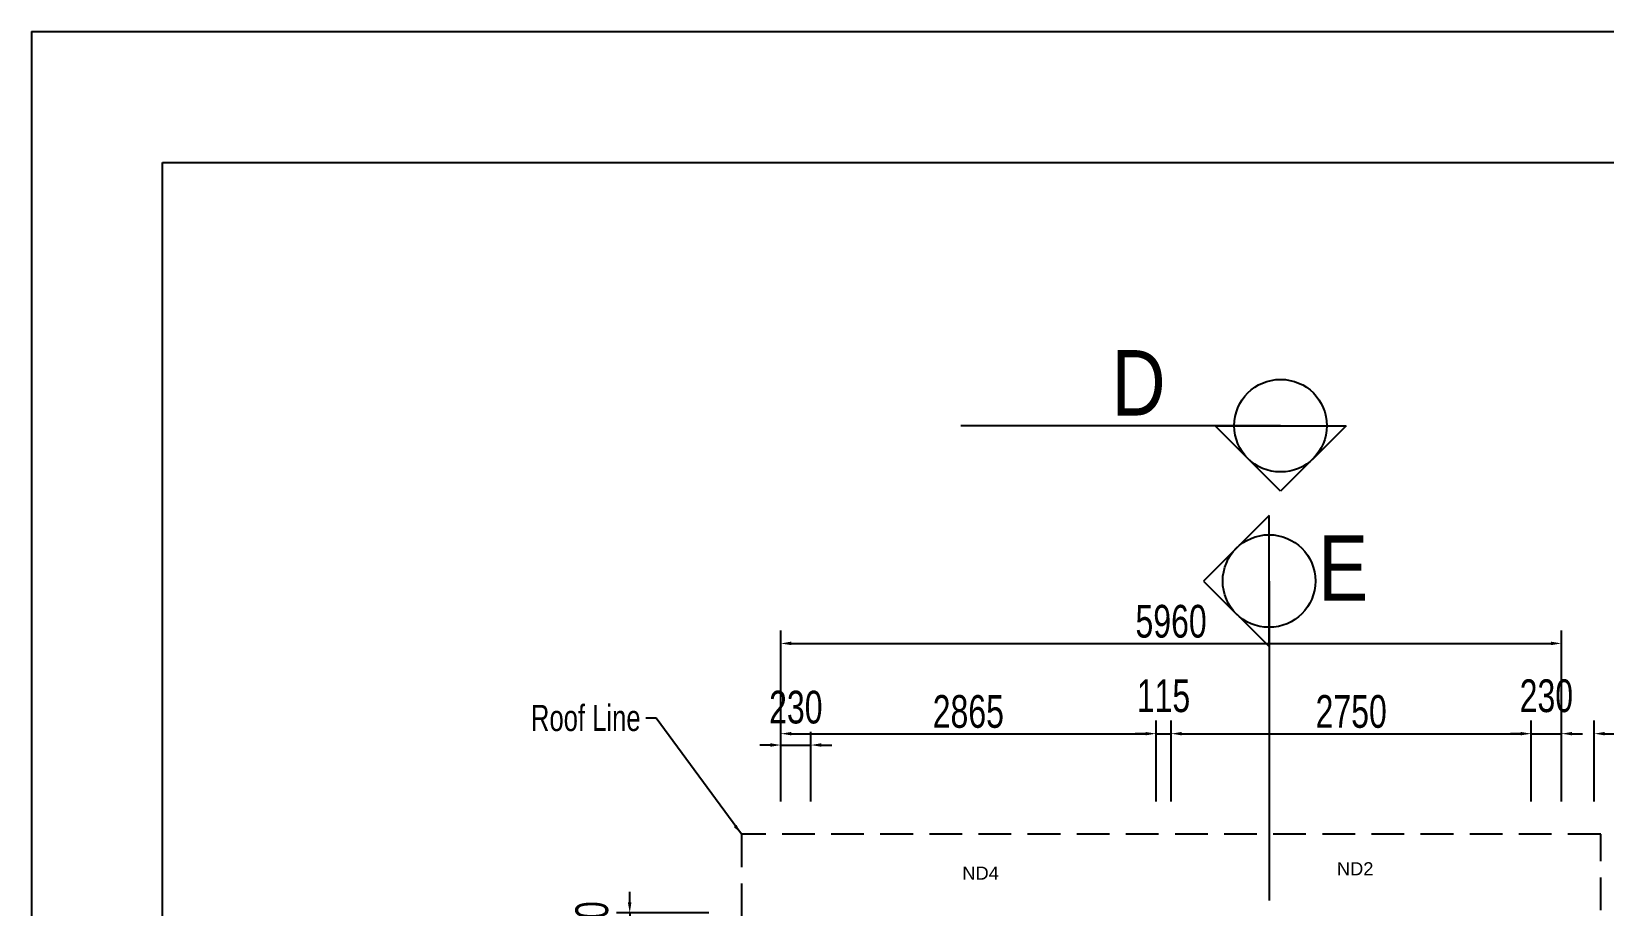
# Model space of a CAD drawing. Header units: millimetres. Extents: x 88 to 42088, y -979 to 29721.
# Drawn here: x 88 to 12091, y 23045 to 29721 of the extents above; entities that cross this region are included whole.
import ezdxf

# ---------------------------------------------------------------- set-up
doc = ezdxf.new("R2010")
doc.units = ezdxf.units.MM
doc.linetypes.add('DASHED', pattern=[0.75, 0.5, -0.25])
for name, color, linetype in [('DIMS', 5, 'Continuous'), ('OUTLINE', 4, 'Continuous'), ('TEXT', 5, 'Continuous')]:
    doc.layers.add(name, color=color, linetype=linetype)
doc.styles.add('AERIAL1-25', font='arial.ttf', dxfattribs={"height": 50})
doc.styles.add('COMPACT', font='arial.ttf', dxfattribs={"width": 0.7})
doc.styles.add('ROMANS', font='romans', dxfattribs={"height": 120})
doc.dimstyles.new('AERIAL1-50', dxfattribs={"dimscale": 100, "dimtxt": 2.5, "dimasz": 0.8, "dimexe": 1, "dimexo": 2.5, "dimgap": 0.4, "dimtad": 1, "dimdec": 0, "dimzin": 0, "dimdsep": 46, "dimtxsty": 'COMPACT', "dimcen": 0.09, "dimadec": 0, "dimazin": 0, "dimtfac": 1, "dimtdec": 1, "dimtmove": 2, "dimatfit": 3, "dimfxl": 1, "dimtolj": 1, "dimtzin": 0, "dimarcsym": 0})

# ---------------------------------------------------------------- blocks, each defined once
blk = doc.blocks.new('*D45')
at = {"layer": 'DEFPOINTS', "color": 0, "transparency": 16777216}
for p in [(11769, 25047), (5809, 23589), (11769, 23589)]:
    blk.add_point(p, dxfattribs=at)
at = {"layer": 'DIMS', "color": 0, "lineweight": -2, "transparency": 16777216}
for p, q in [((5809, 23839), (5809, 25147)), ((11769, 23839), (11769, 25147)), ((5889, 25047), (11689, 25047))]:
    blk.add_line(p, q, dxfattribs=at)
at = {"layer": 'DIMS', "color": 0, "transparency": 16777216}
for points in [[(5889, 25061), (5889, 25034), (5809, 25047)], [(11689, 25061), (11689, 25034), (11769, 25047)]]:
    blk.add_solid(points, dxfattribs=at)
at = {"layer": 'DIMS', "color": 0, "transparency": 16777216, "insert": (8789, 25215), "char_height": 250, "attachment_point": 5, "style": 'COMPACT'}
blk.add_mtext('\\A1;5960', dxfattribs=at)
blk = doc.blocks.new('*D46')
at = {"layer": 'DEFPOINTS', "color": 0, "transparency": 16777216}
for p in [(11539, 24358), (8789, 23589), (11539, 23589)]:
    blk.add_point(p, dxfattribs=at)
at = {"layer": 'DIMS', "color": 0, "lineweight": -2, "transparency": 16777216}
for p, q in [((8789, 23839), (8789, 24458)), ((11539, 23839), (11539, 24458)), ((8869, 24358), (11459, 24358))]:
    blk.add_line(p, q, dxfattribs=at)
at = {"layer": 'DIMS', "color": 0, "transparency": 16777216}
for points in [[(8869, 24371), (8869, 24345), (8789, 24358)], [(11459, 24371), (11459, 24345), (11539, 24358)]]:
    blk.add_solid(points, dxfattribs=at)
at = {"layer": 'DIMS', "color": 0, "transparency": 16777216, "insert": (10164, 24526), "char_height": 250, "attachment_point": 5, "style": 'COMPACT'}
blk.add_mtext('\\A1;2750', dxfattribs=at)
blk = doc.blocks.new('*D47')
at = {"layer": 'DEFPOINTS', "color": 0, "transparency": 16777216}
for p in [(8674, 24358), (5809, 23589), (8674, 23589)]:
    blk.add_point(p, dxfattribs=at)
at = {"layer": 'DIMS', "color": 0, "lineweight": -2, "transparency": 16777216}
for p, q in [((5809, 23839), (5809, 24458)), ((8674, 23839), (8674, 24458)), ((5889, 24358), (8594, 24358))]:
    blk.add_line(p, q, dxfattribs=at)
at = {"layer": 'DIMS', "color": 0, "transparency": 16777216}
for points in [[(5889, 24371), (5889, 24345), (5809, 24358)], [(8594, 24371), (8594, 24345), (8674, 24358)]]:
    blk.add_solid(points, dxfattribs=at)
at = {"layer": 'DIMS', "color": 0, "transparency": 16777216, "insert": (7241, 24526), "char_height": 250, "attachment_point": 5, "style": 'COMPACT'}
blk.add_mtext('\\A1;2865', dxfattribs=at)
blk = doc.blocks.new('*D48')
at = {"layer": 'DEFPOINTS', "color": 0, "transparency": 16777216}
for p in [(6039, 24271), (5809, 23589), (6039, 23589)]:
    blk.add_point(p, dxfattribs=at)
at = {"layer": 'DIMS', "color": 0, "lineweight": -2, "transparency": 16777216}
for p, q in [((5809, 23839), (5809, 24371)), ((6039, 23839), (6039, 24371)), ((5729, 24271), (5649, 24271)), ((5809, 24271), (6039, 24271)), ((6119, 24271), (6199, 24271))]:
    blk.add_line(p, q, dxfattribs=at)
at = {"layer": 'DIMS', "color": 0, "transparency": 16777216}
for points in [[(5729, 24285), (5729, 24258), (5809, 24271)], [(6119, 24285), (6119, 24258), (6039, 24271)]]:
    blk.add_solid(points, dxfattribs=at)
at = {"layer": 'DIMS', "color": 0, "transparency": 16777216, "insert": (5924, 24559), "char_height": 250, "attachment_point": 5, "style": 'COMPACT'}
blk.add_mtext('\\A1;230', dxfattribs=at)
blk = doc.blocks.new('*D49')
at = {"layer": 'DEFPOINTS', "color": 0, "transparency": 16777216}
for p in [(5509, 22989), (4656, 22759), (5509, 22759)]:
    blk.add_point(p, dxfattribs=at)
at = {"layer": 'DIMS', "color": 0, "lineweight": -2, "transparency": 16777216}
for p, q in [((4656, 23069), (4656, 23149)), ((5259, 22989), (4556, 22989)), ((4656, 22989), (4656, 22759)), ((5259, 22759), (4556, 22759)), ((4656, 22679), (4656, 22599))]:
    blk.add_line(p, q, dxfattribs=at)
at = {"layer": 'DIMS', "color": 0, "transparency": 16777216}
for points in [[(4642, 23069), (4669, 23069), (4656, 22989)], [(4642, 22679), (4669, 22679), (4656, 22759)]]:
    blk.add_solid(points, dxfattribs=at)
at = {"layer": 'DIMS', "color": 0, "transparency": 16777216, "insert": (4368, 22874), "char_height": 250, "attachment_point": 5, "rotation": 90, "style": 'COMPACT'}
blk.add_mtext('\\A1;230', dxfattribs=at)
blk = doc.blocks.new('*D50')
at = {"layer": 'DEFPOINTS', "color": 0, "transparency": 16777216}
for p in [(8789, 24358), (8674, 23589), (8789, 23589)]:
    blk.add_point(p, dxfattribs=at)
at = {"layer": 'DIMS', "color": 0, "lineweight": -2, "transparency": 16777216}
for p, q in [((8674, 23839), (8674, 24458)), ((8789, 23839), (8789, 24458)), ((8594, 24358), (8514, 24358)), ((8674, 24358), (8789, 24358)), ((8869, 24358), (8949, 24358))]:
    blk.add_line(p, q, dxfattribs=at)
at = {"layer": 'DIMS', "color": 0, "transparency": 16777216}
for points in [[(8594, 24371), (8594, 24345), (8674, 24358)], [(8869, 24371), (8869, 24345), (8789, 24358)]]:
    blk.add_solid(points, dxfattribs=at)
at = {"layer": 'DIMS', "color": 0, "transparency": 16777216, "insert": (8731, 24646), "char_height": 250, "attachment_point": 5, "style": 'COMPACT'}
blk.add_mtext('\\A1;115', dxfattribs=at)
blk = doc.blocks.new('*D51')
at = {"layer": 'DEFPOINTS', "color": 0, "transparency": 16777216}
for p in [(14284, 24358), (12019, 23589), (14284, 23638)]:
    blk.add_point(p, dxfattribs=at)
at = {"layer": 'DIMS', "color": 0, "lineweight": -2, "transparency": 16777216}
for p, q in [((12019, 23839), (12019, 24458)), ((14284, 23888), (14284, 24458)), ((12099, 24358), (14204, 24358))]:
    blk.add_line(p, q, dxfattribs=at)
at = {"layer": 'DIMS', "color": 0, "transparency": 16777216}
for points in [[(12099, 24371), (12099, 24345), (12019, 24358)], [(14204, 24371), (14204, 24345), (14284, 24358)]]:
    blk.add_solid(points, dxfattribs=at)
at = {"layer": 'DIMS', "color": 0, "transparency": 16777216, "insert": (13151, 24526), "char_height": 250, "attachment_point": 5, "style": 'COMPACT'}
blk.add_mtext('\\A1;2265', dxfattribs=at)
blk = doc.blocks.new('*D52')
at = {"layer": 'DEFPOINTS', "color": 0, "transparency": 16777216}
for p in [(11769, 24358), (11539, 23589), (11769, 23589)]:
    blk.add_point(p, dxfattribs=at)
at = {"layer": 'DIMS', "color": 0, "lineweight": -2, "transparency": 16777216}
for p, q in [((11539, 23839), (11539, 24458)), ((11769, 23839), (11769, 24458)), ((11459, 24358), (11379, 24358)), ((11539, 24358), (11769, 24358)), ((11849, 24358), (11929, 24358))]:
    blk.add_line(p, q, dxfattribs=at)
at = {"layer": 'DIMS', "color": 0, "transparency": 16777216}
for points in [[(11459, 24371), (11459, 24345), (11539, 24358)], [(11849, 24371), (11849, 24345), (11769, 24358)]]:
    blk.add_solid(points, dxfattribs=at)
at = {"layer": 'DIMS', "color": 0, "transparency": 16777216, "insert": (11654, 24646), "char_height": 250, "attachment_point": 5, "style": 'COMPACT'}
blk.add_mtext('\\A1;230', dxfattribs=at)

msp = doc.modelspace()

# ---------------------------------------------------------------- linework, layer by layer
at = {"color": 3, "linetype": 'Continuous'}
for p, q in [((1088.3, 28721.4), (41088.3, 28721.4)), ((1088.3, 1021.4), (1088.3, 28721.4))]:
    msp.add_line(p, q, dxfattribs=at)
msp.add_lwpolyline([(1088.3, 28721.4), (35422.7, 28721.4), (35422.7, 1021.4), (1088.3, 1021.4)], close=True, dxfattribs=at)
at = {"layer": 'DEFPOINTS', "color": 2, "linetype": 'Continuous'}
for q in [(42088.3, 29721.4), (42088.3, 29721.4), (88.3, -978.6)]:
    msp.add_line((88.3, 29721.4), q, dxfattribs=at)
at = {"layer": 'OUTLINE', "linetype": 'DASHED', "ltscale": 500}
msp.add_lwpolyline([(13220.9, 20009.2), (12068.9, 20009.2), (12068.9, 23589.2), (5508.9, 23589.2), (5508.9, 16279.2), (14583.9, 16279.2), (14583.9, 20009.2), (13220.9, 20009.2)], dxfattribs=at)
at = {"layer": 'TEXT'}
for p, q in [((9625, 26710.2), (7184.3, 26710.2)), ((9125.1, 26710.2), (10124.9, 26710.2)), ((9625, 26210.3), (9125.1, 26710.2)), ((10124.9, 26710.2), (9625, 26210.3)), ((9536.8, 26023.6), (9036.9, 25523.7)), ((9536.8, 25023.8), (9536.8, 26023.6)), ((9036.9, 25523.7), (9536.8, 25023.8)), ((9536.8, 25523.7), (9536.8, 23083))]:
    msp.add_line(p, q, dxfattribs=at)
for centre in [(9625, 26710.2), (9536.8, 25523.7)]:
    msp.add_circle(centre, 353.5, dxfattribs=at)

# ---------------------------------------------------------------- texts
at = {"layer": 'DIMS', "char_height": 100, "width": 1878, "attachment_point": 1, "style": 'AERIAL1-25'}
for s, insert in [('ND4', (7194.8, 23343)), ('ND2', (10054.4, 23376.1))]:
    msp.add_mtext(s, dxfattribs=dict(at, insert=insert))
at = {"layer": 'TEXT', "char_height": 500, "width": 13639, "style": 'ROMANS'}
for s, insert, attachment_point in [('\\fArial Narrow|b0|i0|c0|p34;D', (8747.1, 27287.7), 3), ('\\fArial Narrow|b0|i0|c0|p34;E', (10293.5, 25373.2), 9)]:
    msp.add_mtext(s, dxfattribs=dict(at, insert=insert, attachment_point=attachment_point))
at = {"layer": 'TEXT', "insert": (4738.9, 24375.3), "char_height": 200, "attachment_point": 9, "style": 'COMPACT'}
msp.add_mtext('Roof Line', dxfattribs=at)

# ---------------------------------------------------------------- dimensions: what is measured, and where the dimension line sits
at = {"layer": 'DIMS'}
for base, p1, p2, angle, picture, middle in [((11768.9, 25047.3), (5808.9, 23589.2), (11768.9, 23589.2), 0, '*D45', (8788.9, 25214.9)), ((8788.9, 24357.9), (8673.9, 23589.2), (8788.9, 23589.2), 0, '*D50', (8731.4, 24645.5)), ((11768.9, 24357.9), (11538.9, 23589.2), (11768.9, 23589.2), 0, '*D52', (11653.9, 24645.6)), ((6038.9, 24271.2), (5808.9, 23589.2), (6038.9, 23589.2), 0, '*D48', (5923.9, 24559)), ((8673.9, 24357.9), (5808.9, 23589.2), (8673.9, 23589.2), 0, '*D47', (7241.4, 24525.5)), ((11538.9, 24357.9), (8788.9, 23589.2), (11538.9, 23589.2), 0, '*D46', (10163.9, 24525.5)), ((14283.9, 24357.9), (12018.9, 23589.2), (14283.9, 23638.4), 0, '*D51', (13151.4, 24525.5)), ((4655.7, 22759.2), (5508.9, 22989.2), (5508.9, 22759.2), 270, '*D49', (4368, 22874.2))]:
    dim = msp.add_linear_dim(base=base, p1=p1, p2=p2, angle=angle, dimstyle='AERIAL1-50', dxfattribs=at)
    dim.commit()
    dim.dimension.update_dxf_attribs({"geometry": picture, "text_midpoint": middle})

# ---------------------------------------------------------------- leaders
at = {"layer": 'TEXT', "annotation_type": 0, "has_hookline": 1, "hookline_direction": 1, "text_width": 813.7}
msp.add_leader([(5508.9, 23589.2), (4858.9, 24475.3), (4778.9, 24475.3)], dimstyle='AERIAL1-50', override={"dimgap": 0.4, "dimtad": 0}, dxfattribs=at)

doc.saveas('drawing.dxf')
